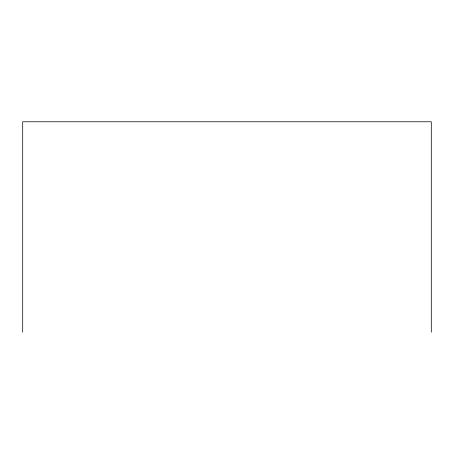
<?xml version="1.0" encoding="UTF-8"?>
<svg xmlns="http://www.w3.org/2000/svg" width="454" height="454" viewBox="0 0 454 454"><rect width="100%" height="100%" fill="white"/><g stroke="black" fill="none" stroke-linecap="round" stroke-linejoin="round"><path stroke-width="0.68" d="M431.3 332.226L431.3 121.774L22.7 121.774L22.7 332.226"/></g></svg>
